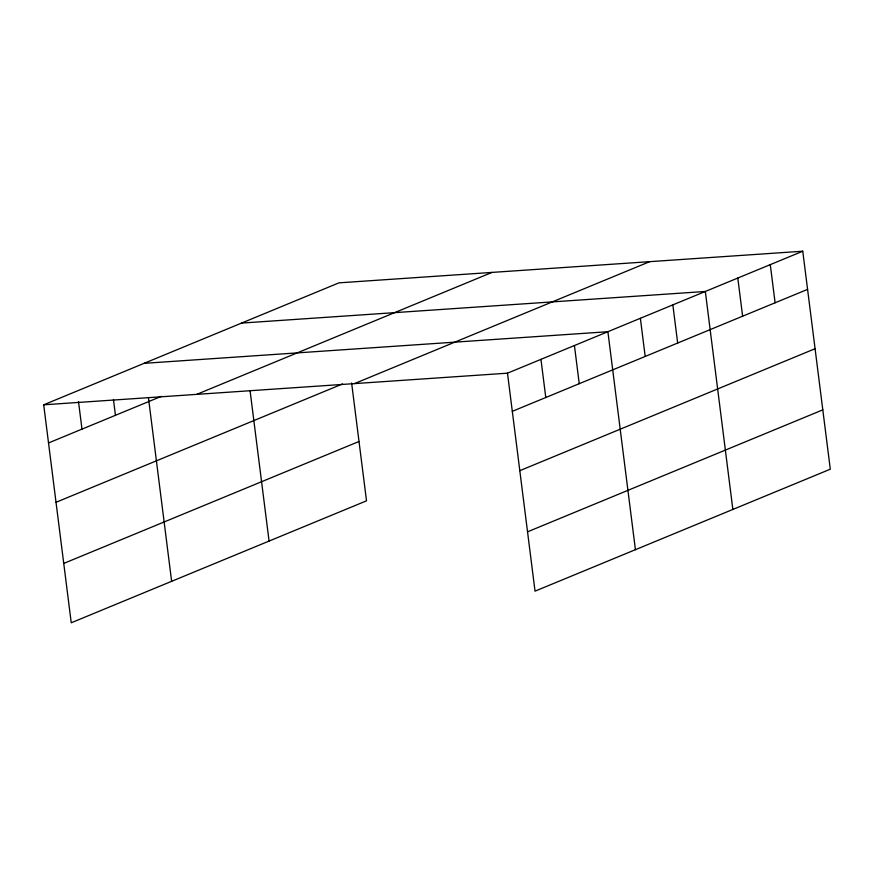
<?xml version="1.0" encoding="UTF-8"?>
<svg xmlns="http://www.w3.org/2000/svg" width="874" height="874" viewBox="0 0 874 874"><rect width="100%" height="100%" fill="white"/><g stroke="black" fill="none" stroke-linecap="round" stroke-linejoin="round"><path stroke-width="1.31" d="M351.621 382.998L366.512 500.824L71.242 622.78L43.7 404.804L338.97 282.848L802.758 251.22L830.3 469.196L535.03 591.152L507.488 373.176L802.758 251.22M48.518 442.954L161.406 396.326M196.748 394.371L492.018 272.404M56.012 502.299L342.542 383.948M354.44 383.61L649.71 261.654M63.736 563.435L359.006 441.479M512.317 411.337L807.587 289.37M519.812 470.671L815.081 348.715M527.535 531.818L822.805 409.851M241.53 323.085L705.329 291.468L732.86 509.444M144.09 363.333L607.889 331.716L635.42 549.691M43.7 404.804L507.488 373.176M770.278 264.636L775.107 302.786M737.798 278.052L742.627 316.202M672.849 304.884L677.667 343.034M640.369 318.3L645.187 356.45M574.426 345.536L579.244 383.686M540.951 359.356L545.78 397.506M250.095 390.918L269.072 541.072M148.416 397.539L171.632 581.319M113.456 399.527L115.444 415.314M78.496 401.505L81.981 429.134"/></g></svg>
